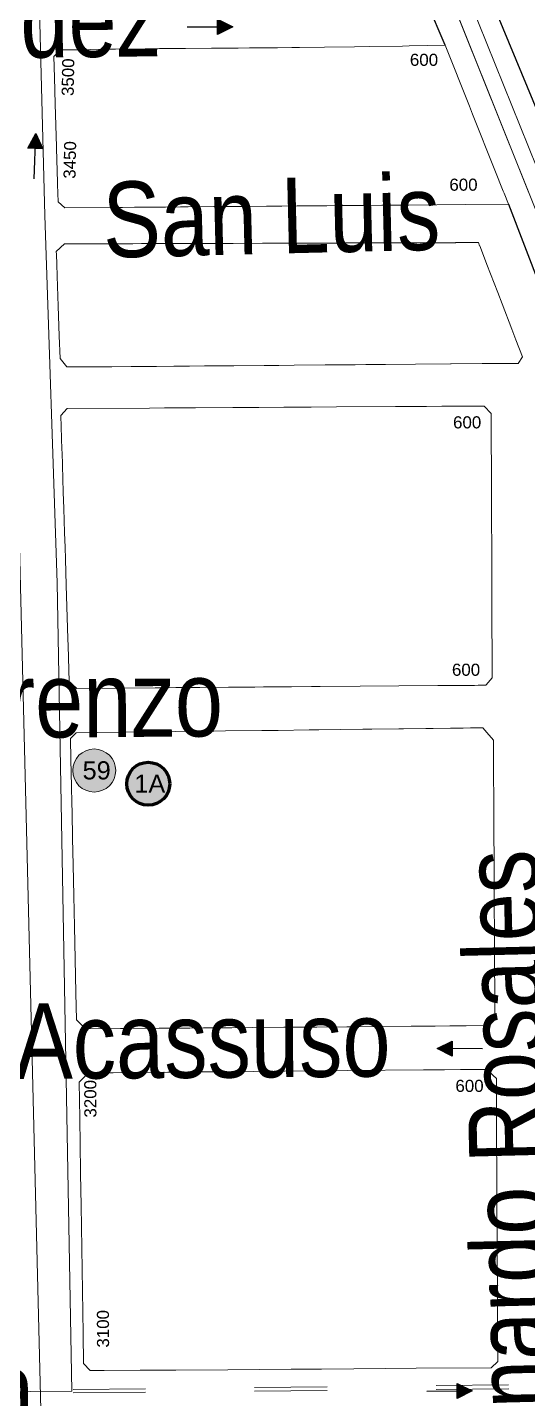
# Model space of a CAD drawing. Header units: millimetres. Extents: x 11558 to 23675, y 49449 to 61482.
# Drawn here: x 20620.9 to 20786.2, y 57255.8 to 57709.2 of the extents above; entities that cross this region are included whole.
import ezdxf

# ---------------------------------------------------------------- set-up
doc = ezdxf.new("R2010")
doc.units = ezdxf.units.MM
doc.linetypes.add('ACAD_ISO03W100', pattern=[30, 12, -18])
for name, color, linetype in [('0. plano base - nombres calles', 22, 'Continuous'), ('0. Plano Base - PLANO', 254, 'Continuous'), ('0. Plano base - sentido calles', 253, 'Continuous'), ('0. vias del tren', 252, 'VÍAS'), ('0.BARRIOS - DIVISIÓN', 12, 'ACAD_ISO03W100'), ('7. puesta en valor CC la lucila', 212, 'Continuous'), ('numeración', 7, 'Continuous')]:
    doc.layers.add(name, color=color, linetype=linetype)
for name, color, linetype, true_color in [('Linea 175', 7, 'Continuous', 0x1090da), ('Linea 59 Por Barrio Golf IDA', 7, 'Continuous', 0x007038), ('Linea 59 Por la Lucila IDA', 7, 'Continuous', 0x007038), ('Linea 59 Por la Lucila VUELTA', 7, 'Continuous', 0xffc20a)]:
    doc.layers.add(name, color=color, linetype=linetype, true_color=true_color)
doc.layers.get('7. puesta en valor CC la lucila').off()
doc.styles.get("Standard").update_dxf_attribs({"font": 'arial.ttf'})
doc.linetypes.add('VÍAS', pattern='A,0.15,[130,ltypeshp.shx,S=0.25,R=0,X=0,Y=0],0.15', length=0.3)

# ---------------------------------------------------------------- blocks, each defined once
blk = doc.blocks.new('MANZANAS')
at = {"layer": '0. Plano Base - PLANO', "color": 0, "linetype": 'VÍAS', "lineweight": 5, "ltscale": 4}
for points in [[(5638576.93, 6182377.02), (5638642.93, 6182266.79), (5638665.93, 6182230.23), (5638672.01, 6182223.68), (5638690.51, 6182209.73), (5638709.07, 6182191.94), (5638741.59, 6182152.45), (5638823.36, 6182076.35), (5638900.92, 6182007.12), (5638982.67, 6181936.97), (5639032.99, 6181893.78), (5639085.53, 6181850.48), (5639166.3, 6181783.89), (5639248.76, 6181703.77), (5639322.12, 6181612.68), (5639371.55, 6181530.98)], [(5638572.15, 6182374.16), (5638638.19, 6182263.88), (5638661.5, 6182226.83), (5638668.26, 6182219.53), (5638686.9, 6182205.48), (5638704.99, 6182188.15), (5638737.53, 6182148.63), (5638819.61, 6182072.24), (5638897.26, 6182002.93), (5638979.04, 6181932.75), (5639029.41, 6181889.52), (5639081.99, 6181846.19), (5639162.59, 6181779.74), (5639244.64, 6181700.02), (5639317.55, 6181609.48), (5639366.67, 6181528.31)]]:
    blk.add_lwpolyline(points, dxfattribs=at)
at = {"layer": '0. Plano Base - PLANO', "color": 0}
for points in [[(5639306.53, 6181605.45), (5639325.38, 6181615.57), (5639292.73, 6181658.36), (5639264.17, 6181695.78), (5639240.39, 6181720.74), (5639178.75, 6181779.97), (5639143.8, 6181809.32), (5639122.71, 6181827.02), (5639067.54, 6181873.27), (5639014.26, 6181919.22), (5638940.84, 6181980.95), (5638861.27, 6182051.37), (5638758.23, 6182144.54), (5638741.7, 6182136.4)], [(5638976.32, 6181925.27), (5638964.81, 6181934.78)], [(5639019.06, 6181888.26), (5639073.13, 6181840.3)]]:
    blk.add_lwpolyline(points, dxfattribs=at)
at = {"layer": '0. Plano Base - PLANO', "color": 0, "linetype": 'Continuous', "lineweight": 5}
for points in [[(5638903.9, 6181827.21), (5638889.56, 6181819.61), (5638886.62, 6181820.28), (5638883.84, 6181825.29), (5638883.45, 6181826), (5638878.02, 6181835.76), (5638877.74, 6181836.26), (5638870.86, 6181848.64), (5638866.65, 6181856.22), (5638863.26, 6181862.33), (5638864.22, 6181865.29), (5638869.22, 6181867.97), (5638873.03, 6181870.02), (5638877.99, 6181872.68), (5638880.17, 6181873.85), (5638888.8, 6181878.48), (5638892.49, 6181880.45), (5638893.02, 6181880.73), (5638894.45, 6181881.48), (5638895.86, 6181882.23), (5638897.23, 6181882.95), (5638900.59, 6181884.74), (5638908.24, 6181888.8), (5638915.98, 6181892.9), (5638919.34, 6181894.68), (5638923.33, 6181896.8), (5638927.21, 6181898.86), (5638927.48, 6181899), (5638931.68, 6181901.23), (5638932.77, 6181901.8), (5638933.86, 6181902.38), (5638941.21, 6181906.28), (5638949.93, 6181910.96), (5638954.33, 6181913.34), (5638963.93, 6181918.55), (5638965.83, 6181919.58), (5638976.32, 6181925.27), (5638992.73, 6181911.06), (5638994.85, 6181909.22), (5639009.92, 6181896.17), (5639015.55, 6181891.3), (5639016.11, 6181890.81), (5639019.06, 6181888.26), (5639006.4, 6181881.55), (5638998.14, 6181877.17), (5638989.97, 6181872.84), (5638984.71, 6181870.05), (5638982.11, 6181868.67), (5638978, 6181866.49), (5638974.17, 6181864.46), (5638973.81, 6181864.27), (5638970.3, 6181862.41), (5638968.91, 6181861.67), (5638966.01, 6181860.14), (5638962.56, 6181858.31), (5638958.04, 6181855.91), (5638957.71, 6181855.73), (5638957.34, 6181855.54), (5638952.88, 6181853.17), (5638948.4, 6181850.8), (5638941.1, 6181846.93), (5638933.08, 6181842.68), (5638925.53, 6181838.68), (5638923.28, 6181837.48), (5638918.94, 6181835.18), (5638916.89, 6181834.1), (5638912.79, 6181831.93), (5638911, 6181830.97), (5638909.91, 6181830.4), (5638906.39, 6181828.53)], [(5638924.66, 6181778.64), (5638914.33, 6181773.27), (5638911.11, 6181774.62), (5638907.4, 6181781.19), (5638902.56, 6181789.75), (5638897.7, 6181798.34), (5638895.71, 6181801.86), (5638894.16, 6181804.61), (5638893.68, 6181805.46), (5638894.87, 6181808.95), (5638902.56, 6181812.98), (5638903.23, 6181813.33), (5638903.61, 6181813.53), (5638914.89, 6181819.43), (5638917.42, 6181820.76), (5638925.94, 6181825.22), (5638935.23, 6181830.08), (5638944.34, 6181834.85), (5638952.86, 6181839.31), (5638957.42, 6181841.7), (5638961.64, 6181843.91), (5638970.45, 6181848.52), (5638973.95, 6181850.35), (5638974.21, 6181850.49), (5638975.6, 6181851.21), (5638977.06, 6181851.98), (5638979.63, 6181853.33), (5638981.71, 6181854.41), (5638986.27, 6181856.8), (5638988.24, 6181857.83), (5638996.97, 6181862.4), (5639006.21, 6181867.24), (5639009.43, 6181868.92), (5639009.55, 6181868.99), (5639012.89, 6181870.73), (5639013.12, 6181870.85), (5639015.13, 6181871.9), (5639016.12, 6181872.43), (5639016.97, 6181871.68), (5639017.03, 6181871.63), (5639019.52, 6181869.42), (5639021.91, 6181867.31), (5639029.42, 6181860.68), (5639032.38, 6181858.06), (5639039.08, 6181852.15), (5639041.95, 6181849.61), (5639046.43, 6181845.66), (5639046.15, 6181843.03), (5639035.72, 6181837.5), (5639026.64, 6181832.69), (5639026.41, 6181832.56), (5639016.25, 6181827.17), (5639007.41, 6181822.49), (5639001.74, 6181819.48), (5638998.58, 6181817.81), (5638989.82, 6181813.16), (5638980.8, 6181808.38), (5638976.33, 6181806.01), (5638974.8, 6181805.2), (5638972.06, 6181803.74), (5638963.13, 6181799.01), (5638954.56, 6181794.46), (5638950.2, 6181792.15), (5638945.61, 6181789.72), (5638940.61, 6181787.07), (5638936.46, 6181784.86), (5638933.93, 6181783.53), (5638933.14, 6181783.11), (5638927.47, 6181780.12), (5638927.4, 6181780.08)], [(5638989.22, 6181692.55), (5638966.29, 6181680.42), (5638962.98, 6181681.32), (5638957.26, 6181691.54), (5638956.09, 6181693.63), (5638947.45, 6181709.07), (5638943.23, 6181716.6), (5638941.27, 6181720.1), (5638938.96, 6181724.24), (5638938.91, 6181724.31), (5638937, 6181727.73), (5638935.03, 6181731.26), (5638932.41, 6181735.95), (5638928.12, 6181743.61), (5638928.01, 6181743.81), (5638926.06, 6181747.28), (5638925.53, 6181748.23), (5638920, 6181758.12), (5638920.8, 6181761.06), (5638944.9, 6181773.76), (5638949.24, 6181776.05), (5638958.27, 6181780.82), (5638969.27, 6181786.62), (5638976.81, 6181790.6), (5638984.13, 6181794.45), (5638992.15, 6181798.68), (5638999.58, 6181802.6), (5639016.81, 6181811.69), (5639024.68, 6181815.84), (5639025.81, 6181816.44), (5639030.3, 6181818.8), (5639033.97, 6181820.74), (5639041.34, 6181824.62), (5639042.72, 6181825.35), (5639045.9, 6181824.21), (5639050.21, 6181815.99), (5639054.23, 6181808.34), (5639058.33, 6181800.51), (5639062.44, 6181792.68), (5639066.32, 6181785.3), (5639067.87, 6181782.33), (5639070.23, 6181777.83), (5639074.5, 6181769.7), (5639076.48, 6181765.93), (5639077.1, 6181764.75), (5639078.49, 6181762.09), (5639082.45, 6181754.54), (5639084.34, 6181750.93), (5639086.5, 6181746.82), (5639085.82, 6181743.83), (5639085.78, 6181743.68), (5639083.58, 6181742.51), (5639082.51, 6181741.94), (5639081.13, 6181741.21), (5639080.95, 6181741.12), (5639080.56, 6181740.91), (5639076.64, 6181738.84), (5639071.79, 6181736.27), (5639060.32, 6181730.2), (5639049.02, 6181724.22), (5639037.42, 6181718.07), (5639034.86, 6181716.72), (5639028.97, 6181713.6), (5639025.68, 6181711.86), (5639020.85, 6181709.3), (5639018.26, 6181707.93), (5639010.64, 6181703.89), (5639002.19, 6181699.42), (5638999.43, 6181697.96), (5638995.23, 6181695.74), (5638991.87, 6181693.96), (5638991.59, 6181693.81)], [(5639030.97, 6181587.27), (5639020.69, 6181581.83), (5639016.73, 6181583.12), (5639012.45, 6181590.93), (5639007.07, 6181600.75), (5639001.89, 6181610.23), (5638997.05, 6181619.06), (5638992.11, 6181628.09), (5638987.9, 6181635.77), (5638983.72, 6181643.42), (5638982.29, 6181646.02), (5638979.67, 6181650.81), (5638975.4, 6181658.62), (5638972.07, 6181664.7), (5638972.86, 6181667.29), (5638972.91, 6181667.32), (5638979.11, 6181670.64), (5638985.89, 6181674.26), (5638993.35, 6181678.26), (5638999.31, 6181681.44), (5639001.82, 6181682.79), (5639008.8, 6181686.52), (5639012.97, 6181688.75), (5639016.34, 6181690.56), (5639027.02, 6181696.27), (5639031.7, 6181698.78), (5639040.77, 6181703.63), (5639043.62, 6181705.15), (5639049.89, 6181708.51), (5639056.4, 6181711.99), (5639059.02, 6181713.39), (5639066.93, 6181717.63), (5639068.26, 6181718.34), (5639074.75, 6181721.81), (5639076.93, 6181722.98), (5639081.95, 6181725.67), (5639085.66, 6181727.65), (5639087.8, 6181728.81), (5639090.36, 6181730.17), (5639091.36, 6181730.69), (5639093.22, 6181729.96), (5639096.34, 6181728.74), (5639099.16, 6181723.39), (5639101.43, 6181719.08), (5639105.64, 6181711.08), (5639110.32, 6181702.19), (5639115.1, 6181693.11), (5639119.92, 6181683.95), (5639121.15, 6181681.61), (5639122.97, 6181678.16), (5639124.78, 6181674.7), (5639129.53, 6181665.68), (5639131.51, 6181661.93), (5639134.48, 6181656.29), (5639139.45, 6181646.84), (5639138.67, 6181644.33), (5639131.94, 6181640.76), (5639129.87, 6181639.67), (5639127.17, 6181638.23), (5639122.91, 6181635.98), (5639121.02, 6181634.98), (5639115.86, 6181632.24), (5639106.32, 6181627.19), (5639100.4, 6181624.06), (5639097.05, 6181622.28), (5639088.3, 6181617.65), (5639078.69, 6181612.55), (5639069.44, 6181607.65), (5639063.43, 6181604.47), (5639060.28, 6181602.8), (5639057.42, 6181601.29), (5639055.22, 6181600.12), (5639051.21, 6181598), (5639042.25, 6181593.25), (5639033.66, 6181588.7)], [(5639078.31, 6181484.46), (5639074.19, 6181482.28), (5639071.18, 6181483.32), (5639066.49, 6181492.03), (5639066.43, 6181492.13), (5639056.43, 6181510.68), (5639046.38, 6181529.34), (5639041.43, 6181538.53), (5639036.49, 6181547.7), (5639035.27, 6181549.96), (5639035.06, 6181550.35), (5639034.47, 6181551.45), (5639032.66, 6181554.79), (5639027.03, 6181565.25), (5639027.76, 6181567.64), (5639028.28, 6181569.36), (5639035.52, 6181573.2), (5639043.69, 6181577.54), (5639051.51, 6181581.69), (5639054.06, 6181583.05), (5639059.19, 6181585.77), (5639067.49, 6181590.17), (5639076.51, 6181594.96), (5639085.53, 6181599.75), (5639094.93, 6181604.74), (5639100.66, 6181607.78), (5639103.87, 6181609.49), (5639126.17, 6181621.33), (5639129.46, 6181623.07), (5639130.8, 6181623.78), (5639132.24, 6181624.55), (5639136.94, 6181627.04), (5639139.72, 6181628.52), (5639144.29, 6181630.95), (5639144.58, 6181631.1), (5639147.36, 6181630.31), (5639148.79, 6181629.91), (5639153.46, 6181621.03), (5639158.33, 6181611.78), (5639163.25, 6181602.42), (5639168.05, 6181593.3), (5639172.89, 6181584.1), (5639177.66, 6181575.04), (5639179.44, 6181571.65), (5639182.55, 6181565.75), (5639187.3, 6181556.71), (5639192.35, 6181547.11), (5639191.36, 6181544.21), (5639169.5, 6181532.66), (5639160.38, 6181527.83), (5639151.28, 6181523.02), (5639141.83, 6181518.03), (5639132.89, 6181513.3), (5639123.63, 6181508.41), (5639114.4, 6181503.53), (5639099.27, 6181495.54), (5639097.11, 6181494.4), (5639091.44, 6181491.4), (5639088.77, 6181489.99)]]:
    blk.add_lwpolyline(points, close=True, dxfattribs=at)
blk = doc.blocks.new('59 ida')
at = {"layer": 'Linea 59 Por la Lucila IDA', "lineweight": 211, "true_color": 0xededed}
h = blk.add_hatch(color=7, dxfattribs=at)
h.dxf.hatch_style = 1
edge = h.paths.add_edge_path()
edge.add_arc((0, 0), 7.11, 0, 360)
at = {"layer": 'Linea 59 Por la Lucila IDA', "lineweight": 9}
blk.add_circle((0, 0), 7.11, dxfattribs=at)
at = {"layer": 'Linea 59 Por la Lucila IDA', "lineweight": 15, "insert": (-3.84, 3.05), "char_height": 6, "attachment_point": 1}
blk.add_mtext_dynamic_manual_height_columns('59', width=16.4579, gutter_width=12.5, heights=[0], dxfattribs=at)

msp = doc.modelspace()

# ---------------------------------------------------------------- hatches: boundary and pattern name
at = {"layer": '0. Plano base - sentido calles', "linetype": 'Continuous', "lineweight": 25, "ltscale": 2, "true_color": 0x1a1a1a}
h = msp.add_hatch(color=250, dxfattribs=at)
h.dxf.hatch_style = 1
h.paths.add_polyline_path([(20688.79, 57709.35), (20683.78, 57711.84), (20683.79, 57709.34)])
h.paths.add_polyline_path([(20688.79, 57709.35), (20683.79, 57709.34), (20683.79, 57706.84)])
h = msp.add_hatch(color=250, dxfattribs=at)
h.dxf.hatch_style = 1
h.paths.add_polyline_path([(20623.76, 57674.08), (20621.04, 57669.19), (20623.54, 57669.09)])
h.paths.add_polyline_path([(20623.76, 57674.08), (20623.54, 57669.09), (20626.04, 57668.98)])
h = msp.add_hatch(color=250, dxfattribs=at)
h.dxf.hatch_style = 1
h.paths.add_polyline_path([(20756.35, 57371.55), (20761.33, 57369.02), (20761.35, 57371.52)])
h.paths.add_polyline_path([(20756.35, 57371.55), (20761.35, 57371.52), (20761.37, 57374.02)])
h = msp.add_hatch(color=250, dxfattribs=at)
h.dxf.hatch_style = 1
h.paths.add_polyline_path([(20767.94, 57258.32), (20762.94, 57260.81), (20762.94, 57258.31)])
h.paths.add_polyline_path([(20767.94, 57258.32), (20762.94, 57258.31), (20762.95, 57255.81)])
at = {"layer": 'Linea 175', "lineweight": 211, "true_color": 0xededed}
h = msp.add_hatch(color=7, dxfattribs=at)
h.dxf.hatch_style = 1
edge = h.paths.add_edge_path()
edge.add_arc((20660.85, 57459.09), 7.11, 0, 360)

# ---------------------------------------------------------------- linework, layer by layer
at = {"layer": '0. Plano base - sentido calles', "color": 250, "linetype": 'Continuous', "lineweight": 25, "ltscale": 2, "true_color": 0x1a1a1a}
for points in [[(20673.79, 57709.33), (20688.79, 57709.35), (20683.79, 57706.84), (20683.78, 57711.84), (20688.79, 57709.35)], [(20623.12, 57659.09), (20623.76, 57674.08), (20626.04, 57668.98), (20621.04, 57669.19), (20623.76, 57674.08)], [(20771.35, 57371.45), (20756.35, 57371.55), (20761.37, 57374.02), (20761.33, 57369.02), (20756.35, 57371.55)], [(20752.94, 57258.29), (20767.94, 57258.32), (20762.95, 57255.81), (20762.94, 57260.81), (20767.94, 57258.32)]]:
    msp.add_lwpolyline(points, dxfattribs=at)
at = {"layer": '0. vias del tren', "color": 252, "lineweight": 13, "ltscale": 5}
for points in [[(20607.35, 58287.93), (20615.11, 58159.62), (20618.71, 58116), (20621.35, 58106.41), (20631.41, 58085.35), (20639.47, 58061.62), (20650.13, 58011.55), (20687.75, 57905.93), (20724.7, 57808.63), (20764.91, 57708.64), (20789.68, 57647.06), (20816.36, 57584.37), (20857.25, 57488.25), (20893.31, 57379.67), (20916.27, 57265.71), (20922.43, 57171.04)], [(20612.91, 58288.27), (20620.66, 58160.02), (20624.22, 58116.98), (20626.58, 58108.36), (20636.57, 58087.45), (20644.84, 58063.1), (20655.49, 58013.07), (20692.97, 57907.85), (20729.88, 57810.65), (20770.08, 57710.72), (20794.82, 57649.19), (20821.48, 57586.55), (20862.46, 57490.22), (20898.69, 57381.1), (20921.8, 57266.45), (20927.99, 57171.15)]]:
    msp.add_lwpolyline(points, dxfattribs=at)
at = {"layer": '0.BARRIOS - DIVISIÓN', "color": 14, "lineweight": 18, "ltscale": 2}
for points in [[(19945.72, 58287.94), (19923.91, 58043.4), (19902.09, 57798.86), (19856.05, 57250.46), (21295.4, 57263.73), (21452.7, 57610.67), (21440.16, 57623.59), (21569.55, 57874.98), (21609.91, 57984.78), (21535.11, 58023.64), (21583.33, 58113.98), (21626.83, 58105.34), (21670.11, 58108.85), (21745.7, 58275.74), (21628.05, 58278.93), (21473.27, 58285.8), (21320.95, 58293.9), (20938.69, 58290.94), (20541.19, 58288.57), (19945.72, 58287.94)], [(17027.55, 58263.71), (19945.72, 58287.94), (19902.09, 57798.86), (19856.05, 57250.46), (20909.53, 57261.75), (21026.57, 57261.35), (21295.4, 57263.73), (21207.14, 57047.24), (21397.73, 57041.84), (21346.41, 56770.65), (21370.88, 56749.89), (21369.71, 56721.79), (21410.13, 56720.2), (21422.01, 56694.22), (21424.96, 56493.28), (21477.94, 56493.24), (21485.42, 56452.7), (21228.86, 56438.95), (21225.94, 56407.63), (21148.42, 56402.76), (21134.38, 56160), (21185.39, 56161.52), (21178.83, 56000.77)]]:
    msp.add_lwpolyline(points, dxfattribs=at)
at = {"layer": 'Linea 175', "lineweight": 211}
msp.add_circle((20660.85, 57459.09), 7.11, dxfattribs=at)
at = {"layer": 'Linea 59 Por la Lucila IDA', "lineweight": 15}
msp.add_lwpolyline([(19824.6, 56636.96), (20332.6, 56649.31), (20332.33, 57140.04), (20527.73, 57141.4), (20525.95, 57257.32), (20635.58, 57258.27), (20630.74, 57525.48), (20626.69, 57646.98), (20622.88, 57795.53), (20621.47, 57883.2), (20617.56, 58076.76), (20611.93, 58087.27), (20609.49, 58167.45), (20602.83, 58298.02), (19650.55, 58291.28)], dxfattribs=at)
at = {"layer": 'Linea 59 Por la Lucila VUELTA', "lineweight": 15}
msp.add_lwpolyline([(17930.16, 57866.01), (19929.8, 57886.58), (19967.91, 58274.68), (20597.23, 58279.1), (20603.53, 58147.8), (20609.43, 57896.34), (20618.63, 57524.19), (20630.86, 57029.05), (20220.16, 57023.82), (20223.32, 56899.38), (20231.01, 56740.17), (19811.8, 56730.35)], dxfattribs=at)

# ---------------------------------------------------------------- block references
at = {"layer": '0. Plano Base - PLANO', "color": 28, "lineweight": 5, "true_color": 0x0d0d0d, "rotation": 332.5463477508169}
msp.add_blockref('MANZANAS', (-7833237.48, -2828296.13), dxfattribs=at)
at = {"layer": '7. puesta en valor CC la lucila', "color": 250, "lineweight": 30, "rotation": 332.5463477508169}
msp.add_blockref('MANZANAS', (-7833237.48, -2828296.13), dxfattribs=at)
at = {"layer": 'Linea 59 Por Barrio Golf IDA', "lineweight": 15}
msp.add_blockref('59 ida', (20643, 57463.47), dxfattribs=at)

# ---------------------------------------------------------------- texts
at = {"layer": '0. plano base - nombres calles', "color": 250, "lineweight": 15, "true_color": 0x1a1a1a, "char_height": 25, "attachment_point": 1}
for s, width, insert, rotation in [('{\\fArial Narrow|b0|i0|c0|p34;Cap. Justo Germán de Bermúdez }', 455.5451, (20238.01, 57719.84), 0.644), ('{\\fArial Narrow|b0|i0|c0|p34;San Luis}', 329.255, (20645.55, 57657.99), 1.3844), ('{\\fArial Narrow|b0|i0|c0|p34;San Lorenzo}', 329.255, (20523.08, 57498.64), 0.4044), ('{\\fArial Narrow|b0|i0|c0|p34;Cmte. Leonardo Rosales}', 329.255, (20772.35, 57120.2), 91.4291), ('{\\fArial Narrow|b0|i0|c0|p34;Domingo de Acassuso}', 329.255, (20454.34, 57385.3), 0.4044), ('{\\fArial Narrow|b0|i0|c0|p34;Roma}', 329.255, (20546.86, 57270.79), 0.4044)]:
    msp.add_mtext_dynamic_manual_height_columns(s, width=width, gutter_width=12.5, heights=[0], dxfattribs=dict(at, insert=insert, rotation=rotation))
at = {"layer": 'Linea 175', "lineweight": 211, "insert": (20656.26, 57462.09), "char_height": 5.992, "attachment_point": 1}
msp.add_mtext_dynamic_manual_height_columns('1A', width=9.5749, gutter_width=12.5, heights=[0], dxfattribs=at)
at = {"layer": 'numeración', "color": 251, "true_color": 0x606162, "char_height": 4, "attachment_point": 1}
for insert in [(20747.35, 57700.46), (20760.4, 57659.17), (20761.62, 57580.59), (20761.25, 57498.79), (20762.4, 57361.2)]:
    msp.add_mtext_dynamic_manual_height_columns('600', width=16.0314, gutter_width=12.5, heights=[0], dxfattribs=dict(at, insert=insert))
for s, insert, rotation in [('3500', (20632.22, 57686.53), 88.9751), ('3450', (20632.84, 57659.17), 88.9751), ('3200', (20639.74, 57348.71), 90.143), ('3100', (20643.92, 57272.65), 90.143)]:
    msp.add_mtext_dynamic_manual_height_columns(s, width=16.0314, gutter_width=12.5, heights=[0], dxfattribs=dict(at, insert=insert, rotation=rotation))

doc.saveas('drawing.dxf')
